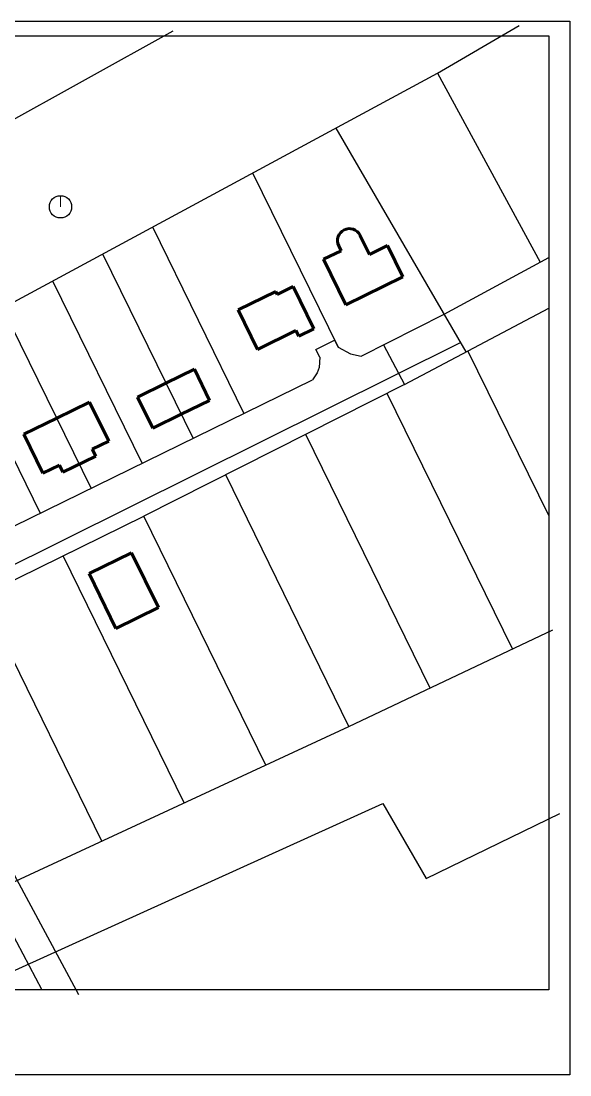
# Model space of a CAD drawing. Header units: millimetres. Extents: x 1754 to 2064, y 960 to 1845.
# Drawn here: x 1943.4 to 2064.3, y 959.7 to 1191.8 of the extents above; entities that cross this region are included whole.
import ezdxf

# ---------------------------------------------------------------- set-up
doc = ezdxf.new("R2010")
doc.units = ezdxf.units.MM
for name, color, linetype in [('A_katastralni mapa', 7, 'Continuous'), ('pohled', 4, 'Continuous'), ('SRAFY', 3, 'Continuous')]:
    doc.layers.add(name, color=color, linetype=linetype)
picture_1 = doc.add_image_def('image1.jpg', size_in_pixel=(880, 658))

msp = doc.modelspace()

# ---------------------------------------------------------------- linework, layer by layer
at = {"layer": 'A_katastralni mapa'}
for p, q in [((2035.16, 1180.31), (2053.16, 1190.85)), ((1976.88, 1189.59), (1894.22, 1143.75)), ((1910.06, 1112.81), (2035.16, 1180.31)), ((2035.16, 1180.31), (2057.76, 1138.67)), ((2012.75, 1168.22), (2041.44, 1118.91)), ((1994.43, 1158.34), (2013.25, 1119.94)), ((1972.4, 1146.45), (1992.53, 1105.37)), ((1961.39, 1140.51), (1981.31, 1099.87)), ((2036.6, 1127.24), (2059.66, 1139.7)), ((1950.38, 1134.57), (1970.08, 1094.37)), ((1939.37, 1128.63), (1958.86, 1088.87)), ((2027.91, 1111.73), (2059.66, 1128.58)), ((2018.34, 1118.02), (2036.6, 1127.24)), ((1928.36, 1122.69), (1947.64, 1083.37)), ((2008.37, 1119.49), (2012.48, 1121.51)), ((2012.48, 1121.51), (2013.25, 1119.94)), ((1912.07, 1057.26), (2040.24, 1120.98)), ((2009.22, 1117.75), (2008.37, 1119.49)), ((2013.25, 1119.94), (2016, 1118.53)), ((2023.29, 1120.45), (2027.91, 1111.73)), ((2059.66, 1082.86), (2041.88, 1119.14)), ((2009.22, 1117.75), (2009.11, 1115.47)), ((2016, 1118.53), (2018.34, 1118.02)), ((2008.62, 1114.32), (2007.66, 1112.79)), ((2009.11, 1115.47), (2008.62, 1114.32)), ((1908.18, 1064.03), (2007.66, 1112.79)), ((2027.91, 1111.73), (1970.48, 1082.72)), ((2051.67, 1053.51), (2024.09, 1109.8)), ((2033.53, 1044.89), (2006.16, 1100.74)), ((2015.66, 1036.39), (1988.5, 1091.82)), ((1890.03, 1088.04), (1947.98, 978.4)), ((1916.72, 1056.37), (1970.48, 1082.72)), ((1997.34, 1027.91), (1970.48, 1082.72)), ((1979.38, 1019.59), (1952.71, 1074.01)), ((1961.23, 1011.18), (1934.75, 1065.21)), ((2015.66, 1036.39), (2060.56, 1057.74)), ((1890.44, 978.39), (2015.66, 1036.39)), ((1927.22, 1030.9), (1956.08, 977.38)), ((1932.05, 978.22), (2023.13, 1019.44)), ((2023.13, 1019.44), (2032.64, 1002.97)), ((2032.64, 1002.97), (2062.12, 1017.26))]:
    msp.add_line(p, q, dxfattribs=at)
at = {"layer": 'A_katastralni mapa', "color": 1, "lineweight": 60}
for p, q in [((2018.09, 1144.62), (2020.16, 1140.4)), ((2013.4, 1142.32), (2013.94, 1141.22)), ((2020.16, 1140.4), (2024.16, 1142.36)), ((2024.16, 1142.36), (2027.54, 1135.47)), ((2010.06, 1139.32), (2013.94, 1141.22)), ((2010.06, 1139.32), (2014.97, 1129.31)), ((2014.97, 1129.31), (2027.54, 1135.47)), ((1999.82, 1131.59), (2003.36, 1133.33)), ((2003.36, 1133.33), (2007.93, 1124)), ((1991.26, 1128.18), (1999.52, 1132.22)), ((1999.52, 1132.22), (1999.82, 1131.59)), ((1991.26, 1128.18), (1995.53, 1119.47)), ((1995.53, 1119.47), (2003.98, 1123.61)), ((2003.98, 1123.61), (2004.59, 1122.37)), ((2004.59, 1122.37), (2007.93, 1124)), ((1981.6, 1115.1), (1975.35, 1112.03)), ((1981.6, 1115.1), (1984.96, 1108.25)), ((1969.09, 1108.97), (1975.35, 1112.03)), ((1958.51, 1107.89), (1951.28, 1104.34)), ((1962.73, 1099.29), (1958.51, 1107.89)), ((1969.09, 1108.97), (1972.45, 1102.12)), ((1984.96, 1108.25), (1978.7, 1105.18)), ((1972.45, 1102.12), (1978.7, 1105.18)), ((1944.04, 1100.79), (1951.28, 1104.34)), ((1948.25, 1092.19), (1944.04, 1100.79)), ((1962.73, 1099.29), (1959.11, 1097.52)), ((1952.64, 1092.41), (1959.87, 1095.95)), ((1959.87, 1095.95), (1959.11, 1097.52)), ((1948.25, 1092.19), (1951.87, 1093.97)), ((1952.64, 1092.41), (1951.87, 1093.97)), ((1967.77, 1074.67), (1958.41, 1070.08)), ((1973.68, 1062.61), (1967.77, 1074.67)), ((1964.32, 1058.02), (1958.41, 1070.08)), ((1973.68, 1062.61), (1964.32, 1058.02))]:
    msp.add_line(p, q, dxfattribs=at)
at = {"layer": 'A_katastralni mapa'}
msp.add_lwpolyline([(2059.66, 978.44), (1757.49, 978.44), (1757.49, 1188.55), (2059.66, 1188.55)], close=True, dxfattribs=at)
at = {"layer": 'A_katastralni mapa', "color": 1, "lineweight": 60}
msp.add_arc((2015.75, 1143.47), 2.61, 26.115, 206.115, dxfattribs=at)
at = {"layer": 'pohled'}
msp.add_circle((1952.11, 1150.88), 2.45, dxfattribs=at)
at = {"layer": 'SRAFY', "const_width": 0.2}
msp.add_lwpolyline([(1952.11, 1153.32), (1952.11, 1150.88)], dxfattribs=at)

# ---------------------------------------------------------------- pictures from other files: only their frames are drawn
at = {"layer": 'A_katastralni mapa'}
image = msp.add_image(picture_1, insert=(1753.89, 959.67), size_in_units=(310.44, 232.13), dxfattribs=at)
image.dxf.flags = 7

doc.saveas('drawing.dxf')
